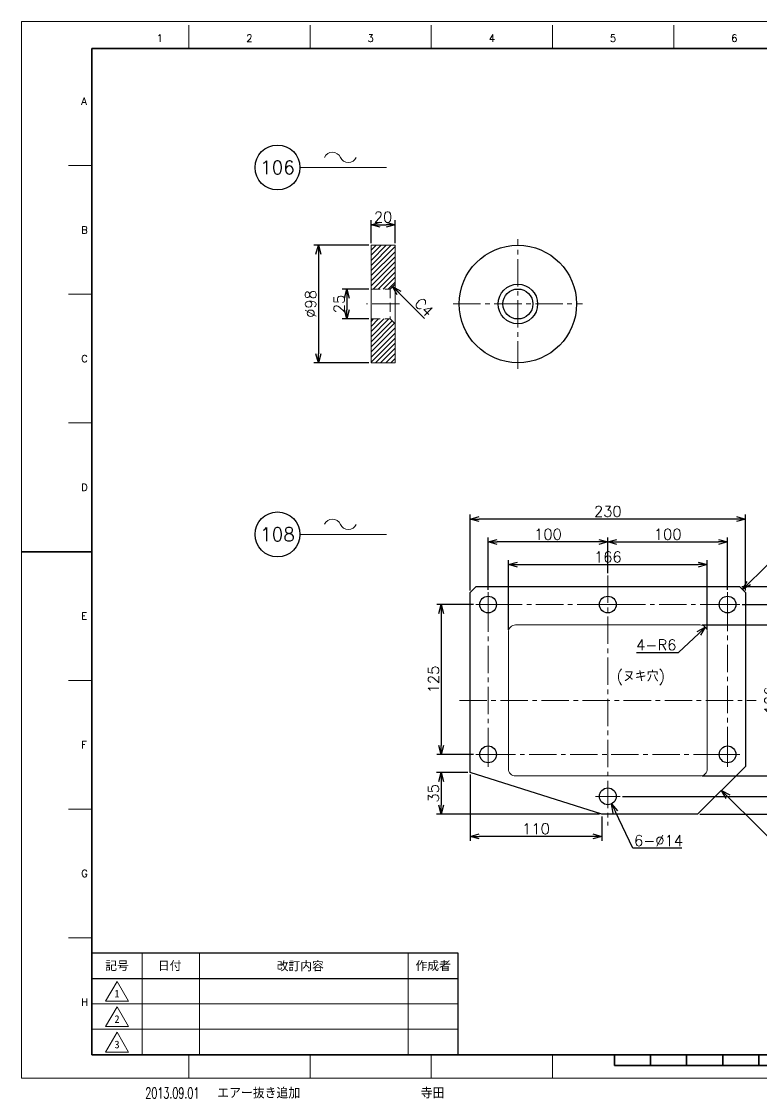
# Model space of a CAD drawing. Header units: millimetres. Extents: x 0 to 1252, y -17 to 882.
# Drawn here: x 0 to 617, y -17 to 882 of the extents above; entities that cross this region are included whole.
import ezdxf
from ezdxf.entities.mleader import LeaderData, LeaderLine
from ezdxf.enums import TextEntityAlignment as Align
from ezdxf.math import Vec2, Vec3

# ---------------------------------------------------------------- set-up
doc = ezdxf.new("R2010")
doc.units = ezdxf.units.MM
doc.header["$LTSCALE"] = 1.2
doc.header["$PDMODE"] = 99
doc.header["$PDSIZE"] = 1
doc.linetypes.add('CENTER2', pattern=[28.575, 19.05, -3.175, 3.175, -3.175])
doc.linetypes.add('HIDDEN', pattern=[9.525, 6.35, -3.175])
for name, color, linetype, lineweight in [('04_HIDDEN', 2, 'HIDDEN', 13), ('05_CENTER', 4, 'CENTER2', 13), ('07_TEXT', 3, 'Continuous', 13), ('08_DIM', 3, 'Continuous', 13), ('90_FRAME', 5, 'Continuous', 35)]:
    doc.layers.add(name, color=color, linetype=linetype, lineweight=lineweight)
doc.layers.add('91_BLANK', color=5, linetype='Continuous', lineweight=0, plot=False)
doc.styles.add('KSS_TXT', font='txt.shx', dxfattribs={"bigfont": 'extfont2.shx'})
doc.styles.add('KSS_TXT_L', font='txt.shx', dxfattribs={"height": 9, "bigfont": 'extfont2.shx'})
doc.styles.add('KSS_TXT_S', font='txt.shx', dxfattribs={"height": 6, "bigfont": 'extfont2.shx'})
doc.styles.add('MS_G', font='MS Gothic.ttf')
doc.styles.get("Standard").update_dxf_attribs({"font": 'txt.shx', "bigfont": 'extfont2.shx'})
doc.styles.add('表題用', font='MS PGothic.ttf')
doc.dimstyles.new('KSS_DIM', dxfattribs={"dimscale": 3, "dimtxt": 3, "dimasz": 2.5, "dimexe": 1.25, "dimexo": 0.625, "dimtad": 1, "dimdsep": 46, "dimtxsty": 'KSS_TXT', "dimblk": 'OPEN30', "dimcen": 0, "dimazin": 2, "dimtfac": 0.75, "dimtmove": 0, "dimatfit": 3, "dimldrblk": 'OPEN30', "dimfxl": 1.25, "dimtolj": 1, "dimarcsym": 0})
doc.dimstyles.new('KSS_DIM$3', dxfattribs={"dimscale": 3, "dimtxt": 3, "dimasz": 2.5, "dimexe": 1.25, "dimexo": 0.625, "dimtad": 1, "dimtih": 1, "dimtoh": 1, "dimdsep": 46, "dimtxsty": 'KSS_TXT', "dimblk": 'OPEN30', "dimcen": 0, "dimazin": 2, "dimtfac": 0.75, "dimtofl": 0, "dimtmove": 0, "dimatfit": 3, "dimldrblk": 'OPEN30', "dimfxl": 1.25, "dimtolj": 1, "dimarcsym": 0})
doc.dimstyles.new('KSS_DIM$4', dxfattribs={"dimscale": 3, "dimtxt": 3, "dimasz": 2.5, "dimexe": 1.25, "dimexo": 0.625, "dimtad": 1, "dimtih": 1, "dimtoh": 1, "dimdsep": 46, "dimtxsty": 'KSS_TXT', "dimblk": 'OPEN30', "dimcen": 0, "dimse1": 1, "dimazin": 2, "dimtfac": 0.75, "dimtofl": 0, "dimtmove": 0, "dimatfit": 3, "dimldrblk": 'OPEN30', "dimfxl": 1.25, "dimtolj": 1, "dimarcsym": 0})

# ---------------------------------------------------------------- blocks, each defined once
blk = doc.blocks.new('AM_BALLOON1')
at = {"transparency": 16777216}
blk.add_circle((0, 0), 5, dxfattribs=at)
blk.add_attdef('B_NUMBER', text='', height=3, dxfattribs=at).set_placement((0, 0), align=Align.MIDDLE_CENTER)
blk = doc.blocks.new('_OPEN')
at = {"color": 0, "linetype": 'ByBlock'}
for p, q in [((-1, 0.17), (0, 0)), ((0, 0), (-1, -0.17)), ((0, 0), (-1, 0))]:
    blk.add_line(p, q, dxfattribs=at)
blk = doc.blocks.new('p1ba05')
for centre, start, end in [((-2.95, 0.29), 24.2276, 155.5758), ((0, 1.62), 204.2276, 335.5758)]:
    blk.add_arc(centre, 1.62, start, end)
blk = doc.blocks.new('_Open30')
at = {"color": 0, "linetype": 'ByBlock', "lineweight": -2}
for p, q in [((-1, 0.27), (0, 0)), ((0, 0), (-1, -0.27)), ((0, 0), (-1, 0))]:
    blk.add_line(p, q, dxfattribs=at)
blk = doc.blocks.new('*D143')
at = {"layer": '08_DIM', "color": 0, "lineweight": -2, "transparency": 16777216}
for p, q in [((389.6, 407.31), (389.6, 451.08)), ((489.6, 421.3), (489.6, 451.08)), ((482.1, 447.33), (397.1, 447.33))]:
    blk.add_line(p, q, dxfattribs=at)
at = {"layer": 'Defpoints', "color": 0, "transparency": 16777216}
for p in [(389.6, 447.33), (489.6, 419.43), (389.6, 405.43)]:
    blk.add_point(p, dxfattribs=at)
at = {"layer": '08_DIM', "color": 0, "lineweight": -2, "transparency": 16777216, "xscale": 7.5, "yscale": 7.5, "zscale": 7.5, "rotation": 180}
blk.add_blockref('_Open30', (389.6, 447.33), dxfattribs=at)
at = {"layer": '08_DIM', "color": 0, "lineweight": -2, "transparency": 16777216, "xscale": 7.5, "yscale": 7.5, "zscale": 7.5}
blk.add_blockref('_Open30', (489.6, 447.33), dxfattribs=at)
at = {"layer": '08_DIM', "color": 0, "transparency": 16777216, "insert": (439.6, 453.7), "char_height": 9, "attachment_point": 5, "style": 'KSS_TXT'}
blk.add_mtext('\\A1;100', dxfattribs=at)
blk = doc.blocks.new('*D144')
at = {"layer": '08_DIM', "color": 0, "lineweight": -2, "transparency": 16777216}
for p, q in [((489.6, 421.3), (489.6, 451.08)), ((589.6, 407.31), (589.6, 451.08)), ((497.1, 447.33), (582.1, 447.33))]:
    blk.add_line(p, q, dxfattribs=at)
at = {"layer": 'Defpoints', "color": 0, "transparency": 16777216}
for p in [(589.6, 447.33), (489.6, 419.43), (589.6, 405.43)]:
    blk.add_point(p, dxfattribs=at)
at = {"layer": '08_DIM', "color": 0, "lineweight": -2, "transparency": 16777216, "xscale": 7.5, "yscale": 7.5, "zscale": 7.5, "rotation": 180}
blk.add_blockref('_Open30', (489.6, 447.33), dxfattribs=at)
at = {"layer": '08_DIM', "color": 0, "lineweight": -2, "transparency": 16777216, "xscale": 7.5, "yscale": 7.5, "zscale": 7.5}
blk.add_blockref('_Open30', (589.6, 447.33), dxfattribs=at)
at = {"layer": '08_DIM', "color": 0, "transparency": 16777216, "insert": (539.6, 453.7), "char_height": 9, "attachment_point": 5, "style": 'KSS_TXT'}
blk.add_mtext('\\A1;100', dxfattribs=at)
blk = doc.blocks.new('*D145')
at = {"layer": '08_DIM', "color": 0, "lineweight": -2, "transparency": 16777216}
for p, q in [((374.6, 406.96), (374.6, 470.18)), ((604.6, 406.96), (604.6, 470.18)), ((597.1, 466.43), (382.1, 466.43))]:
    blk.add_line(p, q, dxfattribs=at)
at = {"layer": 'Defpoints', "color": 0, "transparency": 16777216}
for p in [(374.6, 466.43), (374.6, 405.09), (604.6, 405.09)]:
    blk.add_point(p, dxfattribs=at)
at = {"layer": '08_DIM', "color": 0, "lineweight": -2, "transparency": 16777216, "xscale": 7.5, "yscale": 7.5, "zscale": 7.5, "rotation": 180}
blk.add_blockref('_Open30', (374.6, 466.43), dxfattribs=at)
at = {"layer": '08_DIM', "color": 0, "lineweight": -2, "transparency": 16777216, "xscale": 7.5, "yscale": 7.5, "zscale": 7.5}
blk.add_blockref('_Open30', (604.6, 466.43), dxfattribs=at)
at = {"layer": '08_DIM', "color": 0, "transparency": 16777216, "insert": (489.6, 472.81), "char_height": 9, "attachment_point": 5, "style": 'KSS_TXT'}
blk.add_mtext('\\A1;230', dxfattribs=at)
blk = doc.blocks.new('*D146')
at = {"layer": '08_DIM', "color": 0, "lineweight": -2, "transparency": 16777216}
for p, q in [((377.38, 395.09), (346.69, 395.09)), ((350.44, 387.59), (350.44, 277.59)), ((377.38, 270.09), (346.69, 270.09))]:
    blk.add_line(p, q, dxfattribs=at)
at = {"layer": 'Defpoints', "color": 0, "transparency": 16777216}
for p in [(379.26, 395.09), (350.44, 270.09), (379.26, 270.09)]:
    blk.add_point(p, dxfattribs=at)
at = {"layer": '08_DIM', "color": 0, "lineweight": -2, "transparency": 16777216, "xscale": 7.5, "yscale": 7.5, "zscale": 7.5}
for p, rotation in [((350.44, 395.09), 90), ((350.44, 270.09), 270)]:
    blk.add_blockref('_Open30', p, dxfattribs=dict(at, rotation=rotation))
at = {"layer": '08_DIM', "color": 0, "transparency": 16777216, "insert": (344.06, 332.59), "char_height": 9, "attachment_point": 5, "rotation": 90, "style": 'KSS_TXT'}
blk.add_mtext('\\A1;125', dxfattribs=at)
blk = doc.blocks.new('*D147')
at = {"layer": '08_DIM', "color": 0, "lineweight": -2, "transparency": 16777216}
for p, q in [((601.81, 395.09), (655.64, 395.09)), ((651.89, 387.59), (651.89, 242.59)), ((501.81, 235.09), (655.64, 235.09))]:
    blk.add_line(p, q, dxfattribs=at)
at = {"layer": 'Defpoints', "color": 0, "transparency": 16777216}
for p in [(599.94, 395.09), (499.94, 235.09), (651.89, 235.09)]:
    blk.add_point(p, dxfattribs=at)
at = {"layer": '08_DIM', "color": 0, "lineweight": -2, "transparency": 16777216, "xscale": 7.5, "yscale": 7.5, "zscale": 7.5}
for p, rotation in [((651.89, 395.09), 90), ((651.89, 235.09), 270)]:
    blk.add_blockref('_Open30', p, dxfattribs=dict(at, rotation=rotation))
at = {"layer": '08_DIM', "color": 0, "transparency": 16777216, "insert": (645.52, 315.09), "char_height": 9, "attachment_point": 5, "rotation": 90, "style": 'KSS_TXT'}
blk.add_mtext('\\A1;160', dxfattribs=at)
blk = doc.blocks.new('*D148')
at = {"layer": '08_DIM', "color": 0, "lineweight": -2, "transparency": 16777216}
for p, q in [((568.47, 378.09), (635.14, 378.09)), ((631.39, 259.59), (631.39, 370.59)), ((568.47, 252.09), (635.14, 252.09))]:
    blk.add_line(p, q, dxfattribs=at)
at = {"layer": 'Defpoints', "color": 0, "transparency": 16777216}
for p in [(566.6, 378.09), (631.39, 378.09), (566.6, 252.09)]:
    blk.add_point(p, dxfattribs=at)
at = {"layer": '08_DIM', "color": 0, "lineweight": -2, "transparency": 16777216, "xscale": 7.5, "yscale": 7.5, "zscale": 7.5}
for p, rotation in [((631.39, 378.09), 90), ((631.39, 252.09), 270)]:
    blk.add_blockref('_Open30', p, dxfattribs=dict(at, rotation=rotation))
at = {"layer": '08_DIM', "color": 0, "transparency": 16777216, "insert": (625.02, 315.09), "char_height": 9, "attachment_point": 5, "rotation": 90, "style": 'KSS_TXT'}
blk.add_mtext('\\A1;126', dxfattribs=at)
blk = doc.blocks.new('*D149')
at = {"layer": '08_DIM', "color": 0, "lineweight": -2, "transparency": 16777216}
for p, q in [((601.47, 410.09), (674.4, 410.09)), ((670.65, 402.59), (670.65, 227.59)), ((566.47, 220.09), (674.4, 220.09))]:
    blk.add_line(p, q, dxfattribs=at)
at = {"layer": 'Defpoints', "color": 0, "transparency": 16777216}
for p in [(599.6, 410.09), (564.6, 220.09), (670.65, 220.09)]:
    blk.add_point(p, dxfattribs=at)
at = {"layer": '08_DIM', "color": 0, "lineweight": -2, "transparency": 16777216, "xscale": 7.5, "yscale": 7.5, "zscale": 7.5}
for p, rotation in [((670.65, 410.09), 90), ((670.65, 220.09), 270)]:
    blk.add_blockref('_Open30', p, dxfattribs=dict(at, rotation=rotation))
at = {"layer": '08_DIM', "color": 0, "transparency": 16777216, "insert": (664.28, 315.09), "char_height": 9, "attachment_point": 5, "rotation": 90, "style": 'KSS_TXT'}
blk.add_mtext('\\A1;190', dxfattribs=at)
blk = doc.blocks.new('*D150')
at = {"layer": '08_DIM', "color": 0, "lineweight": -2, "transparency": 16777216}
for p, q in [((374.6, 253.21), (374.6, 197.92)), ((484.6, 218.21), (484.6, 197.92)), ((477.1, 201.67), (382.1, 201.67))]:
    blk.add_line(p, q, dxfattribs=at)
at = {"layer": 'Defpoints', "color": 0, "transparency": 16777216}
for p in [(374.6, 255.09), (484.6, 220.09), (374.6, 201.67)]:
    blk.add_point(p, dxfattribs=at)
at = {"layer": '08_DIM', "color": 0, "lineweight": -2, "transparency": 16777216, "xscale": 7.5, "yscale": 7.5, "zscale": 7.5, "rotation": 180}
blk.add_blockref('_Open30', (374.6, 201.67), dxfattribs=at)
at = {"layer": '08_DIM', "color": 0, "lineweight": -2, "transparency": 16777216, "xscale": 7.5, "yscale": 7.5, "zscale": 7.5}
blk.add_blockref('_Open30', (484.6, 201.67), dxfattribs=at)
at = {"layer": '08_DIM', "color": 0, "transparency": 16777216, "insert": (429.6, 208.04), "char_height": 9, "attachment_point": 5, "style": 'KSS_TXT'}
blk.add_mtext('\\A1;110', dxfattribs=at)
blk = doc.blocks.new('*D151')
at = {"layer": '08_DIM', "color": 0, "lineweight": -2, "transparency": 16777216}
for p, q in [((372.72, 255.09), (346.61, 255.09)), ((350.36, 247.59), (350.36, 227.59)), ((482.72, 220.09), (346.61, 220.09))]:
    blk.add_line(p, q, dxfattribs=at)
at = {"layer": 'Defpoints', "color": 0, "transparency": 16777216}
for p in [(374.6, 255.09), (350.36, 220.09), (484.6, 220.09)]:
    blk.add_point(p, dxfattribs=at)
at = {"layer": '08_DIM', "color": 0, "lineweight": -2, "transparency": 16777216, "xscale": 7.5, "yscale": 7.5, "zscale": 7.5}
for p, rotation in [((350.36, 255.09), 90), ((350.36, 220.09), 270)]:
    blk.add_blockref('_Open30', p, dxfattribs=dict(at, rotation=rotation))
at = {"layer": '08_DIM', "color": 0, "transparency": 16777216, "insert": (343.98, 237.59), "char_height": 9, "attachment_point": 5, "rotation": 90, "style": 'KSS_TXT'}
blk.add_mtext('\\A1;35', dxfattribs=at)
blk = doc.blocks.new('*D152')
at = {"layer": '08_DIM', "color": 0, "lineweight": -2, "transparency": 16777216}
for p, q in [((406.6, 373.96), (406.6, 432.18)), ((572.6, 373.96), (572.6, 432.18)), ((414.1, 428.43), (565.1, 428.43))]:
    blk.add_line(p, q, dxfattribs=at)
at = {"layer": 'Defpoints', "color": 0, "transparency": 16777216}
for p in [(572.6, 428.43), (406.6, 372.09), (572.6, 372.09)]:
    blk.add_point(p, dxfattribs=at)
at = {"layer": '08_DIM', "color": 0, "lineweight": -2, "transparency": 16777216, "xscale": 7.5, "yscale": 7.5, "zscale": 7.5, "rotation": 180}
blk.add_blockref('_Open30', (406.6, 428.43), dxfattribs=at)
at = {"layer": '08_DIM', "color": 0, "lineweight": -2, "transparency": 16777216, "xscale": 7.5, "yscale": 7.5, "zscale": 7.5}
blk.add_blockref('_Open30', (572.6, 428.43), dxfattribs=at)
at = {"layer": '08_DIM', "color": 0, "transparency": 16777216, "insert": (489.6, 434.81), "char_height": 9, "attachment_point": 5, "style": 'KSS_TXT'}
blk.add_mtext('\\A1;166', dxfattribs=at)
blk = doc.blocks.new('*D154')
at = {"layer": '08_DIM', "color": 0, "lineweight": -2, "transparency": 16777216}
for p, q in [((510.54, 191.76), (495.91, 222.03)), ((551.48, 191.76), (510.54, 191.76))]:
    blk.add_line(p, q, dxfattribs=at)
at = {"layer": 'Defpoints', "color": 0, "transparency": 16777216}
for p in [(486.55, 241.39), (492.65, 228.79)]:
    blk.add_point(p, dxfattribs=at)
at = {"layer": '08_DIM', "color": 0, "lineweight": -2, "transparency": 16777216, "xscale": 7.5, "yscale": 7.5, "zscale": 7.5, "rotation": 115.7984136976981}
blk.add_blockref('_Open30', (492.65, 228.79), dxfattribs=at)
at = {"layer": '08_DIM', "color": 0, "transparency": 16777216, "insert": (531.95, 198.14), "char_height": 9, "attachment_point": 5, "style": 'KSS_TXT'}
blk.add_mtext('\\A1;6-%%C14', dxfattribs=at)
blk = doc.blocks.new('*D155')
at = {"layer": '08_DIM', "color": 0, "lineweight": -2, "transparency": 16777216}
for p, q in [((291.91, 696.75), (291.91, 715.77)), ((299.41, 712.02), (304.41, 712.02)), ((311.91, 696.75), (311.91, 715.77))]:
    blk.add_line(p, q, dxfattribs=at)
at = {"layer": 'Defpoints', "color": 0, "transparency": 16777216}
for p in [(311.91, 712.02), (291.91, 694.88), (311.91, 694.88)]:
    blk.add_point(p, dxfattribs=at)
at = {"layer": '08_DIM', "color": 0, "lineweight": -2, "transparency": 16777216, "xscale": 7.5, "yscale": 7.5, "zscale": 7.5, "rotation": 180}
blk.add_blockref('_Open30', (291.91, 712.02), dxfattribs=at)
at = {"layer": '08_DIM', "color": 0, "lineweight": -2, "transparency": 16777216, "xscale": 7.5, "yscale": 7.5, "zscale": 7.5}
blk.add_blockref('_Open30', (311.91, 712.02), dxfattribs=at)
at = {"layer": '08_DIM', "color": 0, "transparency": 16777216, "insert": (301.91, 718.4), "char_height": 9, "attachment_point": 5, "style": 'KSS_TXT'}
blk.add_mtext('\\A1;20', dxfattribs=at)
blk = doc.blocks.new('*D156')
at = {"layer": '08_DIM', "color": 0, "lineweight": -2, "transparency": 16777216}
for p, q in [((290.04, 658.38), (267.85, 658.38)), ((271.6, 650.88), (271.6, 640.88)), ((290.04, 633.38), (267.85, 633.38))]:
    blk.add_line(p, q, dxfattribs=at)
at = {"layer": 'Defpoints', "color": 0, "transparency": 16777216}
for p in [(291.91, 658.38), (271.6, 633.38), (291.91, 633.38)]:
    blk.add_point(p, dxfattribs=at)
at = {"layer": '08_DIM', "color": 0, "lineweight": -2, "transparency": 16777216, "xscale": 7.5, "yscale": 7.5, "zscale": 7.5}
for p, rotation in [((271.6, 658.38), 90), ((271.6, 633.38), 270)]:
    blk.add_blockref('_Open30', p, dxfattribs=dict(at, rotation=rotation))
at = {"layer": '08_DIM', "color": 0, "transparency": 16777216, "insert": (265.22, 645.88), "char_height": 9, "attachment_point": 5, "rotation": 90, "style": 'KSS_TXT'}
blk.add_mtext('\\A1;25', dxfattribs=at)
blk = doc.blocks.new('*D157')
at = {"layer": '08_DIM', "color": 0, "lineweight": -2, "transparency": 16777216}
for p, q in [((290.04, 694.88), (244.1, 694.88)), ((247.85, 687.38), (247.85, 604.38)), ((290.03, 596.88), (244.1, 596.88))]:
    blk.add_line(p, q, dxfattribs=at)
at = {"layer": 'Defpoints', "color": 0, "transparency": 16777216}
for p in [(291.91, 694.88), (247.85, 596.88), (291.91, 596.88)]:
    blk.add_point(p, dxfattribs=at)
at = {"layer": '08_DIM', "color": 0, "lineweight": -2, "transparency": 16777216, "xscale": 7.5, "yscale": 7.5, "zscale": 7.5}
for p, rotation in [((247.85, 694.88), 90), ((247.85, 596.88), 270)]:
    blk.add_blockref('_Open30', p, dxfattribs=dict(at, rotation=rotation))
at = {"layer": '08_DIM', "color": 0, "transparency": 16777216, "insert": (241.48, 645.88), "char_height": 9, "attachment_point": 5, "rotation": 90, "style": 'KSS_TXT'}
blk.add_mtext('\\A1;\\A1;%%c98', dxfattribs=at)
blk = doc.blocks.new('*D164')
at = {"layer": '08_DIM', "color": 0, "lineweight": -2, "transparency": 16777216}
for p, q in [((548.47, 355.06), (565.51, 371.06)), ((513.59, 355.06), (548.47, 355.06))]:
    blk.add_line(p, q, dxfattribs=at)
at = {"layer": 'Defpoints', "color": 0, "transparency": 16777216}
for p in [(566.6, 372.09), (570.97, 376.2)]:
    blk.add_point(p, dxfattribs=at)
at = {"layer": '08_DIM', "color": 0, "lineweight": -2, "transparency": 16777216, "xscale": 7.5, "yscale": 7.5, "zscale": 7.5, "rotation": 43.21025258121513}
blk.add_blockref('_Open30', (570.97, 376.2), dxfattribs=at)
at = {"layer": '08_DIM', "color": 0, "transparency": 16777216, "insert": (530.09, 361.43), "char_height": 9, "attachment_point": 5, "style": 'KSS_TXT'}
blk.add_mtext('\\A1;4-R6', dxfattribs=at)

msp = doc.modelspace()

# ---------------------------------------------------------------- hatches: boundary and pattern name
h = msp.add_hatch()
h.set_pattern_fill('_USER', color=3, scale=3, angle=134.999217, style=0, pattern_type=0)
h.set_pattern_definition([(45.000783, (-20345.0912, -17396.9677), (-2.12134933, 2.12129135), [])])
h.paths.add_polyline_path([(291.912, 694.88), (311.912, 694.879), (311.912, 662.381), (307.912, 658.381), (291.912, 658.382)])
h.paths.add_polyline_path([(311.911, 596.884), (291.911, 596.884), (291.912, 633.382), (307.912, 633.382), (311.912, 629.382)])

# ---------------------------------------------------------------- linework, layer by layer
at = {"color": 3}
for p, q in [((374.599, 405.089), (379.599, 410.089)), ((374.599, 255.089), (374.599, 405.089)), ((379.599, 410.089), (599.599, 410.089)), ((599.599, 410.089), (604.599, 405.089)), ((604.599, 405.089), (604.599, 260.089)), ((484.599, 220.089), (374.599, 255.089)), ((604.599, 260.089), (564.599, 220.089)), ((564.599, 220.089), (484.599, 220.089))]:
    msp.add_line(p, q, dxfattribs=at)
for centre, radius in [((414.496, 645.882), 49), ((414.496, 645.882), 16.5), ((414.496, 645.882), 12.5), ((389.599, 395.089), 7), ((489.599, 395.089), 7), ((589.599, 395.089), 7), ((389.599, 270.089), 7), ((589.599, 270.089), 7), ((489.599, 235.089), 7)]:
    msp.add_circle(centre, radius, dxfattribs=at)
at = {"layer": '04_HIDDEN', "color": 3}
msp.add_line((307.912, 658.381), (307.912, 633.382), dxfattribs=at)
for points in [[(311.912, 694.879), (291.912, 694.88), (291.912, 658.382), (307.912, 658.381), (311.912, 662.381)], [(311.911, 596.884), (291.911, 596.884), (291.912, 633.382), (307.912, 633.382), (311.912, 629.382)]]:
    msp.add_lwpolyline(points, close=True, dxfattribs=at)
at = {"layer": '05_CENTER'}
for p, q in [((414.496, 591.882), (414.496, 699.882)), ((315.552, 645.882), (288.199, 645.882)), ((360.496, 645.882), (468.496, 645.882)), ((489.599, 419.428), (489.599, 210.751)), ((389.599, 405.431), (389.599, 384.748)), ((589.599, 405.431), (589.599, 384.748)), ((399.94, 395.089), (379.258, 395.089)), ((499.94, 395.089), (479.258, 395.089)), ((579.258, 395.089), (599.94, 395.089)), ((365.623, 315.089), (613.575, 315.089)), ((389.599, 259.748), (389.599, 280.431)), ((589.599, 259.748), (589.599, 280.431)), ((399.94, 270.089), (379.258, 270.089)), ((579.258, 270.089), (599.94, 270.089)), ((499.94, 235.089), (479.258, 235.089))]:
    msp.add_line(p, q, dxfattribs=at)
msp.add_lwpolyline([(389.599, 270.089), (589.599, 270.089), (589.599, 395.089), (389.599, 395.089)], close=True, dxfattribs=at)
at = {"layer": '08_DIM'}
for p, q in [((232.529, 759.771), (304.661, 759.771)), ((232.529, 453.625), (304.661, 453.625))]:
    msp.add_line(p, q, dxfattribs=at)
msp.add_lwpolyline([(311.912, 694.879), (291.911, 694.879), (291.911, 596.884), (311.912, 596.884)], close=True, dxfattribs=at)
msp.add_lwpolyline([(412.599, 378.089), (566.599, 378.089, -0.4142136), (572.599, 372.089), (572.599, 258.089, -0.4142136), (566.599, 252.089), (412.599, 252.089, -0.4142136), (406.599, 258.089), (406.599, 372.089, -0.4142136)], format="xyb", close=True, dxfattribs=at)
at = {"layer": '90_FRAME', "color": 4, "lineweight": 13}
for p, q in [((139.699, 858.923), (139.699, 878.525)), ((240.923, 858.923), (240.923, 878.525)), ((342.146, 858.923), (342.146, 878.525)), ((443.369, 858.923), (443.369, 878.525)), ((544.593, 858.923), (544.593, 878.525)), ((58.747, 761.326), (39.144, 761.326)), ((58.747, 653.957), (39.144, 653.957)), ((58.747, 546.588), (39.144, 546.588)), ((58.747, 331.85), (39.144, 331.85)), ((58.747, 224.48), (39.144, 224.48)), ((58.747, 117.111), (39.144, 117.111)), ((139.699, 0), (139.699, 19.515)), ((240.923, 0), (240.923, 19.515)), ((342.146, 0), (342.146, 19.515)), ((443.369, 0), (443.369, 19.515))]:
    msp.add_line(p, q, dxfattribs=at)
at = {"layer": '90_FRAME'}
for p, q in [((0, 439.219), (58.747, 439.219)), ((495.029, 10.467), (495.029, 19.515)), ((525.187, 10.467), (525.187, 19.515)), ((555.344, 10.467), (555.344, 19.515)), ((585.501, 10.467), (585.501, 19.515)), ((615.659, 10.467), (615.659, 19.515)), ((495.029, 10.467), (796.603, 10.467))]:
    msp.add_line(p, q, dxfattribs=at)
at = {"layer": '90_FRAME', "color": 0, "lineweight": 13}
for p, q in [((100.747, 19.515), (100.747, 104.372)), ((148.747, 19.515), (148.747, 104.372)), ((322.747, 19.515), (322.747, 104.372)), ((58.747, 61.943), (364.747, 61.943)), ((58.747, 40.729), (364.747, 40.729))]:
    msp.add_line(p, q, dxfattribs=at)
at = {"layer": '90_FRAME', "color": 0, "lineweight": 25}
msp.add_line((58.747, 83.158), (364.747, 83.158), dxfattribs=at)
at = {"layer": '90_FRAME'}
msp.add_lwpolyline([(58.747, 19.515), (1232.886, 19.515), (1232.886, 858.923), (58.747, 858.923)], close=True, dxfattribs=at)
at = {"layer": '90_FRAME', "color": 0, "lineweight": 25}
msp.add_lwpolyline([(58.747, 19.515), (364.747, 19.515), (364.747, 104.372), (58.747, 104.372)], close=True, dxfattribs=at)
at = {"layer": '90_FRAME', "color": 0, "lineweight": 13}
for points in [[(70.2, 64.196), (79.747, 80.731), (89.293, 64.196), (70.2, 64.196)], [(70.2, 42.982), (79.747, 59.517), (89.293, 42.982), (70.2, 42.982)], [(70.2, 21.768), (79.747, 38.303), (89.293, 21.768), (70.2, 21.768)]]:
    msp.add_lwpolyline(points, dxfattribs=at)
at = {"layer": '91_BLANK'}
msp.add_lwpolyline([(0, 0), (1252.488, 0), (1252.488, 881.55), (0, 881.55)], close=True, dxfattribs=at)

# ---------------------------------------------------------------- block references
at = {"layer": '08_DIM', "xscale": 4.5, "yscale": 4.5, "zscale": 4.5}
for p in [(272.902, 763.874), (272.902, 457.728)]:
    msp.add_blockref('p1ba05', p, dxfattribs=at)

# ---------------------------------------------------------------- texts
at = {"layer": '07_TEXT', "style": 'KSS_TXT_S'}
msp.add_text('(ヌキ穴)', height=9, dxfattribs=at).set_placement((496.845, 330.892))
at = {"layer": '08_DIM', "insert": (327.3, 645.645), "char_height": 9, "attachment_point": 7, "rotation": 314.999217, "style": 'KSS_TXT_L'}
msp.add_mtext('C4', dxfattribs=at)
at = {"layer": '90_FRAME', "color": 0, "lineweight": 13, "style": 'KSS_TXT'}
for s, p in [('1', (115.504, 862.827)), ('2', (190.311, 862.827)), ('3', (291.534, 862.827)), ('4', (392.758, 862.827)), ('5', (493.981, 862.827)), ('6', (595.205, 862.827))]:
    msp.add_text(s, height=6.049, dxfattribs=at).set_placement(p, align=Align.BOTTOM_CENTER)
for s, p in [('A', (49.841, 815.011)), ('B', (49.841, 707.641)), ('C', (49.841, 600.272)), ('D', (49.841, 492.903)), ('E', (49.841, 385.534)), ('F', (49.841, 278.165)), ('G', (49.841, 170.796)), ('H', (49.841, 63.427))]:
    msp.add_text(s, height=6.049, dxfattribs=at).set_placement(p, align=Align.MIDDLE_LEFT)
at = {"layer": '90_FRAME', "color": 0, "style": '表題用'}
for s, p in [('記号', (79.747, 93.765)), ('日付', (123.716, 93.765)), ('作成者', (343.747, 93.765))]:
    msp.add_text(s, height=7.2, dxfattribs=at).set_placement(p, align=Align.MIDDLE_CENTER)
msp.add_text('改訂内容', height=7.2, dxfattribs=at).set_placement((232.747, 93.765), align=Align.MIDDLE)
at = {"layer": '90_FRAME', "color": 0, "lineweight": 13, "style": 'MS_G'}
for s, p in [('1', (79.747, 70.429)), ('2', (79.747, 49.215)), ('3', (79.747, 28))]:
    msp.add_text(s, height=6.364, dxfattribs=at).set_placement(p, align=Align.MIDDLE)
at = {"layer": '90_FRAME', "color": 3, "lineweight": 13, "width": 0.65}
msp.add_text('2013.09.01', height=9, dxfattribs=at).set_placement((103.435, -16.96))
at = {"layer": '90_FRAME', "color": 3, "lineweight": 13}
for s, p in [('エアー抜き追加', (163.41, -16.96)), ('寺田', (333.32, -16.96))]:
    msp.add_text(s, height=9, dxfattribs=at).set_placement(p)

# ---------------------------------------------------------------- dimensions: what is measured, and where the dimension line sits
at = {"layer": '08_DIM'}
for base, p1, p2, angle, picture, middle in [((311.912, 712.021), (291.912, 694.88), (311.912, 694.88), 180, '*D155', (301.912, 718.396)), ((271.602, 633.382), (291.911, 658.382), (291.911, 633.382), 90, '*D156', (265.221, 645.882)), ((670.653, 220.089), (599.599, 410.089), (564.599, 220.089), 90, '*D149', (664.278, 315.089)), ((350.44, 270.089), (379.258, 395.089), (379.258, 270.089), 90, '*D146', (344.059, 332.589)), ((651.891, 235.089), (599.94, 395.089), (499.94, 235.089), 90, '*D147', (645.516, 315.089)), ((631.392, 378.089), (566.599, 252.089), (566.599, 378.089), 90, '*D148', (625.017, 315.089)), ((350.364, 220.089), (374.599, 255.089), (484.599, 220.089), 90, '*D151', (343.983, 237.589))]:
    dim = msp.add_linear_dim(base=base, p1=p1, p2=p2, angle=angle, dimstyle='KSS_DIM', dxfattribs=at)
    dim.commit()
    dim.dimension.update_dxf_attribs({"geometry": picture, "text_midpoint": middle})
dim = msp.add_linear_dim(base=(247.8517, 596.8839), p1=(291.9111, 694.8794), p2=(291.9098, 596.8839), angle=90, text='\\A1;%%c<>', dimstyle='KSS_DIM', override={"dimtxsty": 'KSS_TXT', "dimtfill": 0, "dimtfillclr": 0}, dxfattribs=at)
dim.commit()
dim.dimension.update_dxf_attribs({"geometry": '*D157', "text_midpoint": (241.4767, 645.8817)})
for base, p1, p2, picture, middle in [((374.599, 466.434), (604.599, 405.089), (374.599, 405.089), '*D145', (489.599, 472.809)), ((389.599, 447.325), (489.599, 419.428), (389.599, 405.431), '*D143', (439.599, 453.7)), ((589.599, 447.325), (489.599, 419.428), (589.599, 405.431), '*D144', (539.599, 453.7)), ((572.599, 428.433), (406.599, 372.089), (572.599, 372.089), '*D152', (489.599, 434.808)), ((374.599, 201.667), (484.599, 220.089), (374.599, 255.089), '*D150', (429.599, 208.042))]:
    dim = msp.add_linear_dim(base=base, p1=p1, p2=p2, dimstyle='KSS_DIM', dxfattribs=at)
    dim.commit()
    dim.dimension.update_dxf_attribs({"geometry": picture, "text_midpoint": middle})
dim = msp.add_radius_dim(center=(566.599, 372.089), mpoint=(562.226, 367.981), text='4-<>', dimstyle='KSS_DIM$4', override={"dimpost": 'R<>'}, dxfattribs=at)
dim.commit()
dim.dimension.update_dxf_attribs({"geometry": '*D164', "text_midpoint": (530.094, 355.059), "dimtype": 164})
dim = msp.add_diameter_dim_2p(p1=(486.552, 241.392), p2=(492.645, 228.787), text='6-<>', dimstyle='KSS_DIM$3', override={"dimpost": '%%C<>'}, dxfattribs=at)
dim.commit()
dim.dimension.update_dxf_attribs({"geometry": '*D154', "text_midpoint": (531.948, 191.763), "dimtype": 163})

# ---------------------------------------------------------------- leaders
at = {"layer": '08_DIM', "annotation_type": 0, "has_hookline": 1, "hookline_direction": 0}
for points, text_width, horizontal_direction in [([(309.912, 660.381), (324.648, 645.645)], 15, (0.707097, -0.707116, 0)), ([(602.099, 407.589), (623.45, 428.941)], 33, (0.707107, 0.707107, 0)), ([(584.599, 240.089), (619.293, 205.395)], 22.5, (0.707107, -0.707107, 0))]:
    msp.add_leader(points, dimstyle='KSS_DIM', dxfattribs=dict(at, text_width=text_width, horizontal_direction=horizontal_direction))
at = {"layer": '08_DIM'}
ml = msp.add_multileader_block('Standard', dxfattribs=at)
ml.set_content('AM_BALLOON1', color=256, scale=3.75)
ml.set_attribute('B_NUMBER', '106', width=0)
ml.set_leader_properties(color=256, linetype='ByLayer', lineweight=-1)
ml.set_arrow_properties(name='OPEN')
ml.build(insert=Vec2(0, 0))
ml.multileader.update_dxf_attribs({"leader_type": 0, "has_dogleg": 0, "text_right_attachment_type": 6, "dogleg_length": 0, "arrow_head_size": 7.5, "scale": 2.5, "block_connection_type": 1})
ctx = ml.context
ctx.base_point, ctx.scale, ctx.char_height, ctx.arrow_head_size, ctx.landing_gap_size, ctx.plane_origin = Vec3(213.757, 759.786), 2.5, 15, 7.5, 7.5, Vec3(213.757, 759.786)
ctx.right_attachment, ctx.attachment_type = 6, 1
ctx.block.insert = Vec3(213.757, 759.786)
ml = msp.add_multileader_block('Standard', dxfattribs=at)
ml.set_content('AM_BALLOON1', color=256, scale=3.75)
ml.set_attribute('B_NUMBER', '108', width=0)
ml.set_leader_properties(color=256, linetype='ByLayer', lineweight=-1)
ml.set_arrow_properties(name='OPEN')
ml.build(insert=Vec2(0, 0))
ml.multileader.update_dxf_attribs({"leader_type": 0, "has_dogleg": 0, "text_right_attachment_type": 6, "dogleg_length": 0, "arrow_head_size": 7.5, "scale": 2.5, "block_connection_type": 1})
ctx = ml.context
ctx.base_point, ctx.scale, ctx.char_height, ctx.arrow_head_size, ctx.landing_gap_size, ctx.plane_origin = Vec3(213.757, 453.64), 2.5, 15, 7.5, 7.5, Vec3(213.757, 453.64)
ctx.right_attachment, ctx.attachment_type = 6, 1
ctx.block.insert = Vec3(213.757, 453.64)

doc.saveas('drawing.dxf')
